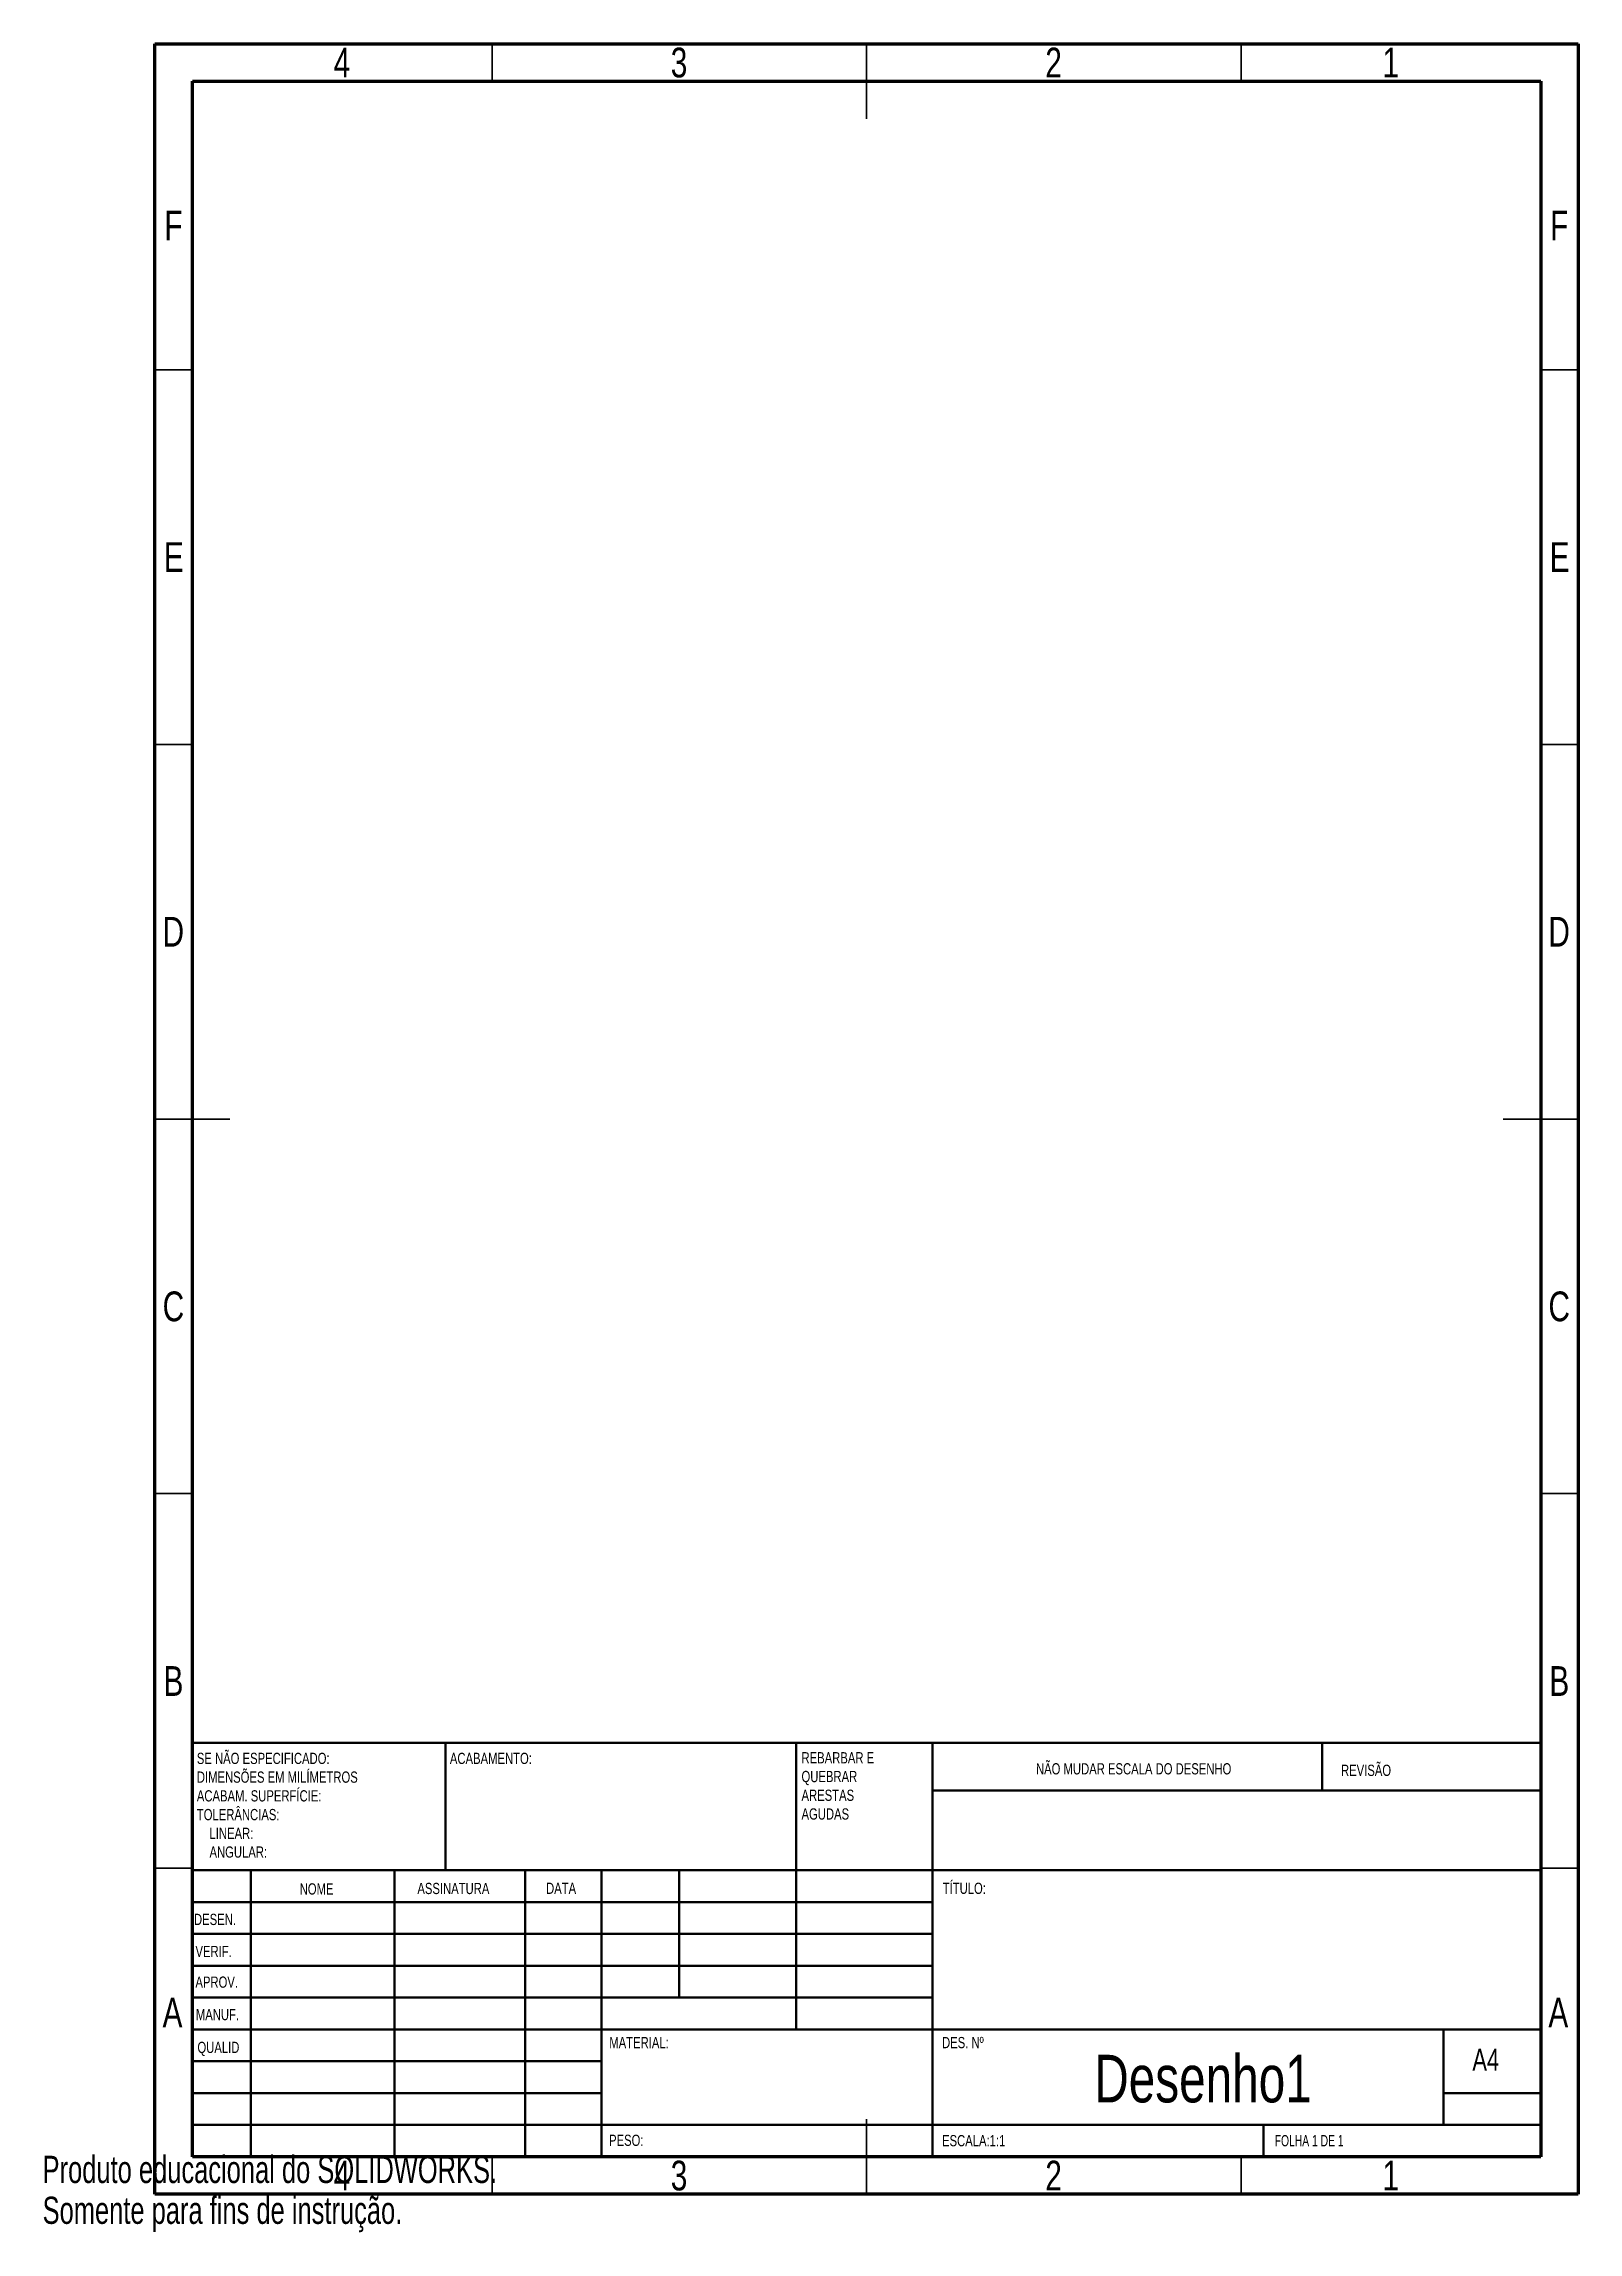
# Model space of a CAD drawing. Header units: millimetres. Extents: x 0 to 205, y 0 to 292.
import ezdxf

# ---------------------------------------------------------------- set-up
doc = ezdxf.new("R2010")
doc.units = ezdxf.units.MM
doc.styles.add('SLDTEXTSTYLE0', font='TXT', dxfattribs={"width": 0.75})
doc.styles.add('SLDTEXTSTYLE1', font='TXT', dxfattribs={"width": 0.6875})
doc.styles.add('SLDTEXTSTYLE2', font='TXT', dxfattribs={"width": 0.7})

msp = doc.modelspace()

# ---------------------------------------------------------------- linework, layer by layer
at = {"color": 7, "linetype": 'Continuous', "lineweight": 70}
for p, q in [((15, 5), (15, 292)), ((15, 292), (205, 292)), ((205, 292), (205, 5)), ((20, 10), (20, 287)), ((20, 287), (200, 287)), ((200, 287), (200, 10)), ((200, 10), (20, 10)), ((205, 5), (15, 5))]:
    msp.add_line(p, q, dxfattribs=at)
at = {"color": 7, "linetype": 'Continuous', "lineweight": 35}
for p, q in [((60, 287), (60, 292)), ((110, 292), (110, 282)), ((110, 287), (110, 292)), ((160, 287), (160, 292)), ((20, 248.5), (15, 248.5)), ((200, 248.5), (205, 248.5)), ((20, 198.5), (15, 198.5)), ((200, 198.5), (205, 198.5)), ((15, 148.5), (25, 148.5)), ((20, 148.5), (15, 148.5)), ((205, 148.5), (195, 148.5)), ((200, 148.5), (205, 148.5)), ((20, 98.5), (15, 98.5)), ((200, 98.5), (205, 98.5)), ((20, 48.5), (15, 48.5)), ((200, 48.5), (205, 48.5)), ((110, 5), (110, 15)), ((60, 10), (60, 5)), ((110, 10), (110, 5)), ((160, 10), (160, 5))]:
    msp.add_line(p, q, dxfattribs=at)
at = {"color": 7, "linetype": 'Continuous', "lineweight": 50}
for p, q in [((20, 65.25), (200, 65.25)), ((20, 65.25), (20, 10)), ((53.8, 48.25), (53.8, 65.25)), ((100.6, 65.25), (100.6, 27)), ((118.8, 65.25), (118.8, 10)), ((170.8, 58.88), (170.8, 65.25)), ((200, 58.88), (118.8, 58.88)), ((200, 48.25), (20, 48.25)), ((27.8, 48.25), (27.8, 10)), ((46.99, 48.25), (46.99, 10)), ((64.4, 48.25), (64.4, 10)), ((74.6, 10), (74.6, 48.25)), ((85, 31.25), (85, 48.25)), ((118.8, 44), (20, 44)), ((118.8, 39.75), (20, 39.75)), ((118.8, 35.5), (20, 35.5)), ((118.8, 31.25), (20, 31.25)), ((74.6, 27), (20, 27)), ((74.6, 27), (200, 27)), ((187, 14.25), (187, 27)), ((74.6, 22.75), (20, 22.75)), ((74.6, 18.5), (20, 18.5)), ((200, 18.5), (187, 18.5)), ((20, 14.25), (200, 14.25)), ((163, 10), (163, 14.25))]:
    msp.add_line(p, q, dxfattribs=at)

# ---------------------------------------------------------------- texts
at = {"color": 7, "linetype": 'Continuous', "lineweight": 0}
for s, insert, char_height, attachment_point, style in [('4', (39.96, 291.48), 3.97, 2, 'SLDTEXTSTYLE0'), ('3', (84.96, 291.48), 3.97, 2, 'SLDTEXTSTYLE0'), ('2', (134.96, 291.48), 3.97, 2, 'SLDTEXTSTYLE0'), ('1', (179.96, 291.48), 3.97, 2, 'SLDTEXTSTYLE0'), ('F', (17.46, 269.73), 3.97, 2, 'SLDTEXTSTYLE0'), ('F', (202.46, 269.73), 3.97, 2, 'SLDTEXTSTYLE0'), ('E', (17.51, 225.48), 3.97, 2, 'SLDTEXTSTYLE0'), ('E', (202.51, 225.48), 3.97, 2, 'SLDTEXTSTYLE0'), ('D', (17.45, 175.48), 3.97, 2, 'SLDTEXTSTYLE0'), ('D', (202.45, 175.48), 3.97, 2, 'SLDTEXTSTYLE0'), ('C', (17.46, 125.48), 3.97, 2, 'SLDTEXTSTYLE0'), ('C', (202.46, 125.48), 3.97, 2, 'SLDTEXTSTYLE0'), ('B', (17.47, 75.48), 3.97, 2, 'SLDTEXTSTYLE0'), ('B', (202.47, 75.48), 3.97, 2, 'SLDTEXTSTYLE0'), ('SE NÃO ESPECIFICADO:', (20.59, 63.92), 1.5, 1, 'SLDTEXTSTYLE0'), ('DIMENSÕES EM MILÍMETROS', (20.59, 61.42), 1.5, 1, 'SLDTEXTSTYLE0'), ('ACABAMENTO:', (54.37, 63.92), 1.5, 1, 'SLDTEXTSTYLE0'), ('QUEBRAR', (101.31, 61.5), 1.5, 1, 'SLDTEXTSTYLE0'), ('REBARBAR E', (101.31, 64), 1.5, 1, 'SLDTEXTSTYLE0'), ('NÃO MUDAR ESCALA DO DESENHO', (132.61, 62.53), 1.5, 1, 'SLDTEXTSTYLE0'), ('REVISÃO', (173.33, 62.33), 1.5, 1, 'SLDTEXTSTYLE0'), ('ACABAM. SUPERFÍCIE:', (20.59, 58.92), 1.5, 1, 'SLDTEXTSTYLE0'), ('ARESTAS', (101.31, 59), 1.5, 1, 'SLDTEXTSTYLE0'), ('TOLERÂNCIAS:', (20.59, 56.42), 1.5, 1, 'SLDTEXTSTYLE0'), ('AGUDAS', (101.31, 56.5), 1.5, 1, 'SLDTEXTSTYLE0'), ('LINEAR:', (22.28, 53.92), 1.5, 1, 'SLDTEXTSTYLE0'), ('ANGULAR:', (22.28, 51.42), 1.5, 1, 'SLDTEXTSTYLE0'), ('TÍTULO:', (120.16, 46.58), 1.5, 1, 'SLDTEXTSTYLE0'), ('NOME', (34.32, 46.5), 1.5, 1, 'SLDTEXTSTYLE0'), ('ASSINATURA', (50.03, 46.56), 1.5, 1, 'SLDTEXTSTYLE0'), ('DATA', (67.21, 46.58), 1.5, 1, 'SLDTEXTSTYLE0'), ('DESEN.', (20.21, 42.43), 1.5, 1, 'SLDTEXTSTYLE0'), ('VERIF.', (20.41, 38.15), 1.5, 1, 'SLDTEXTSTYLE0'), ('APROV.', (20.4, 34.06), 1.5, 1, 'SLDTEXTSTYLE0'), ('A', (17.34, 31.23), 3.97, 2, 'SLDTEXTSTYLE0'), ('MANUF.', (20.46, 29.73), 1.5, 1, 'SLDTEXTSTYLE0'), ('A', (202.34, 31.23), 3.97, 2, 'SLDTEXTSTYLE0'), ('QUALID', (20.67, 25.35), 1.5, 1, 'SLDTEXTSTYLE0'), ('MATERIAL:', (75.65, 25.99), 1.5, 1, 'SLDTEXTSTYLE0'), ('DES. Nº', (120.07, 25.99), 1.5, 1, 'SLDTEXTSTYLE0'), ('Desenho1', (154.91, 23.61), 6.35, 2, 'SLDTEXTSTYLE0'), ('A4', (190.87, 24.41), 2.91, 1, 'SLDTEXTSTYLE0'), ('PESO:', (75.62, 12.95), 1.499, 1, 'SLDTEXTSTYLE0'), ('ESCALA:1:1', (120.07, 12.9), 1.5, 1, 'SLDTEXTSTYLE0'), ('FOLHA 1 DE 1', (164.48, 12.9), 1.5, 1, 'SLDTEXTSTYLE1'), ('4', (39.96, 9.48), 3.97, 2, 'SLDTEXTSTYLE0'), ('3', (84.96, 9.48), 3.97, 2, 'SLDTEXTSTYLE0'), ('2', (134.96, 9.48), 3.97, 2, 'SLDTEXTSTYLE0'), ('1', (179.96, 9.48), 3.97, 2, 'SLDTEXTSTYLE0')]:
    msp.add_mtext(s, dxfattribs=dict(at, insert=insert, char_height=char_height, attachment_point=attachment_point, style=style))
at = {"color": 7, "linetype": 'Continuous', "char_height": 3.633, "attachment_point": 1, "style": 'SLDTEXTSTYLE2'}
for s, insert in [('Produto educacional do SOLIDWORKS.', (0, 10.13)), ('Somente para fins de instrução.', (0, 4.68))]:
    msp.add_mtext(s, dxfattribs=dict(at, insert=insert))

doc.saveas('drawing.dxf')
